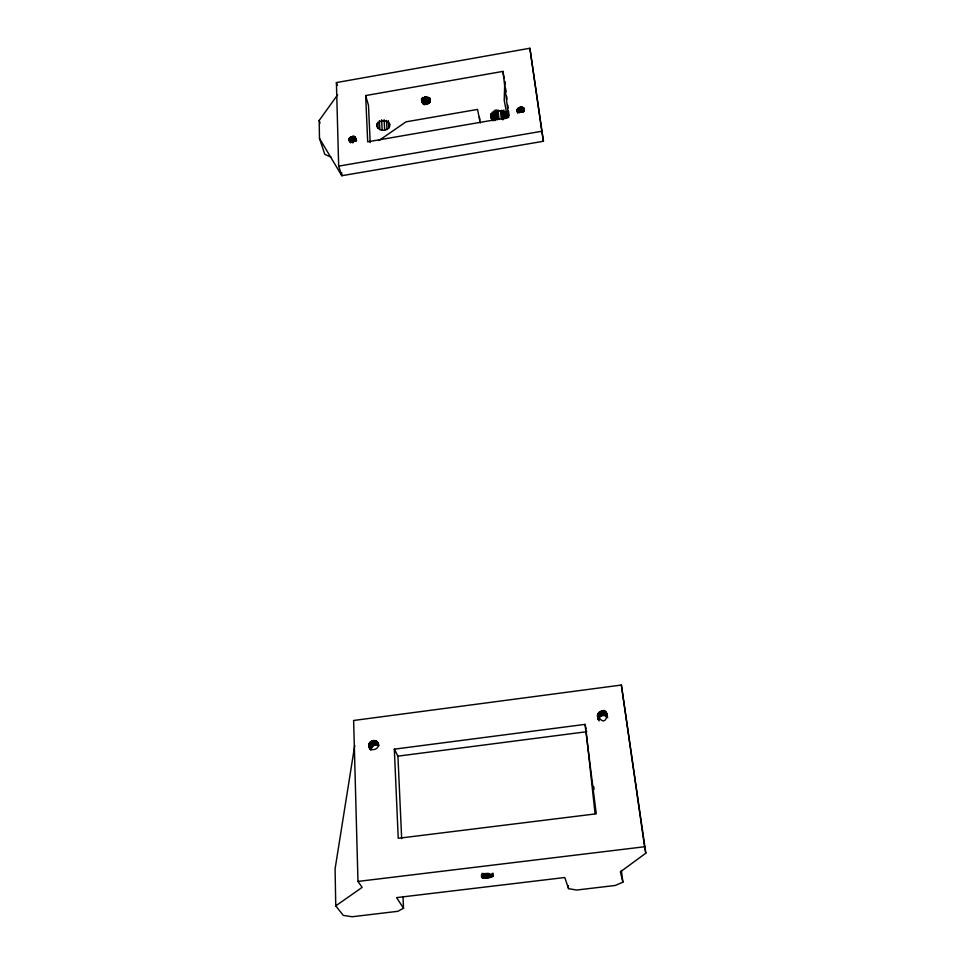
<?xml version="1.0" encoding="UTF-8"?>
<svg xmlns="http://www.w3.org/2000/svg" width="965" height="965" viewBox="0 0 965 965"><rect width="100%" height="100%" fill="white"/><g stroke="black" fill="none" stroke-linecap="round" stroke-linejoin="round"><path stroke-width="1.45" d="M517.083 109.877C517.276 113.822 524.465 112.76 524.381 109.117C522.765 104.775 514.478 108.237 517.517 112.784M371.091 749.962C370.886 746.042 375.988 743.147 379.112 745.655M368.775 745.752C368.244 740.071 378.051 738.322 378.377 744.498C378.919 750.191 369.076 751.952 368.775 745.752L370.512 748.9M348.763 139.213C355.566 149.31 359.04 128.755 348.763 139.213L349.487 141.541M430.221 101.566C422.718 87.417 417.23 112.989 430.221 101.566L429.98 98.575M354.734 745.475L335.084 868.886L335.748 905.858L343.287 915.387L352.092 916.75L397.857 911.31L403.515 908.234L402.984 896.545M505.443 112.314L506.022 118.08C509.448 105.716 484.068 110.951 492.946 120.806L491.993 112.555M597.456 715.294C611.147 698.045 608.396 733.943 597.456 715.294L598.445 719.745C598.71 715.222 605.477 713.786 607.709 717.671M493.139 876.039C481.788 867.475 474.08 884.073 493.139 876.039L492.91 873.144M388.75 128.068L389.679 124.425C387.616 119.286 378.847 119.564 377.001 124.738L377.038 126.62C378.919 131.107 385.626 131.349 388.75 128.068L388.34 120.589M330.959 157.114L324.819 154.364L319.487 138.429L319.186 120.444L337.654 94.763M335.748 905.858L362.14 887.39L357.967 881.431L353.624 720.481L621.364 685.041L645.814 853.193L620.399 871.841L622.92 882.179L615.188 885.472L576.6 890.044L568.542 888.632L564.79 877.511L396.591 897.619L403.515 908.234M378.968 140.516L405.988 121.843L477.506 109.419L480.353 122.941M341.707 172.735L341.791 175.714L338.667 166.125L336.411 82.58L529.881 48.25L543.452 141.264L341.791 175.714L319.487 138.429M502.91 71.398L508.7 117.428L367.689 141.807L365.663 95.571L502.91 71.398L504.249 78.563M338.667 166.125L541.811 131.276L529.881 48.25M585.019 724.377L596.261 813.809L398.231 838.308L394.323 749.166L585.019 724.377L586.069 728.768M394.323 749.166L397.93 756.15L586.768 731.699M357.967 881.431L644.584 846.751L645.814 853.193M368.895 746.633L370.632 749.793M369.197 747.465L370.355 749.564M369.076 743.943L371.392 748.152M368.835 744.835L371.151 749.045M370.065 742.314L372.381 746.536M369.498 743.086L371.815 747.308M370.777 741.639L373.081 745.873M372.478 740.734L374.77 744.956M371.585 741.108L373.889 745.342M373.407 740.517L375.699 744.751M375.252 740.625L377.532 744.859M374.348 740.493L376.627 744.715M377.472 742.049L378.606 744.16M376.845 741.422L378.545 744.594M376.097 740.951L378.377 745.173M319.186 120.444L320.066 123.11M349.692 137.742L351.139 142.398M349.258 138.2L350.717 142.856M348.944 138.707L350.03 142.193M351.489 136.728L353.286 142.543M350.826 136.994L352.635 142.808M350.223 137.332L351.67 141.988M354.179 136.644L355.603 141.3M353.552 136.523L354.987 141.18M336.411 82.58L337.268 85.366M352.876 136.487L354.312 141.143M352.177 136.56L353.624 141.216M355.53 137.561L356.555 140.818M355.18 137.175L356.254 140.673M354.722 136.873L355.796 140.359M365.663 95.571L368.485 105.342L370.174 142.555M598.662 718.672L599.144 720.891M597.625 714.389L598.602 718.853M597.48 716.211L598.216 719.552M598.505 712.749L599.47 717.224M597.986 713.533L598.951 717.996M599.977 711.543L600.942 716.018M599.181 712.086L600.146 716.549M600.869 711.157L601.822 715.632M601.822 710.94L602.775 715.427M603.764 711.048L604.705 715.523M602.799 710.903L603.74 715.391M604.681 711.362L605.61 715.837M606.78 713.195L607.468 716.549M606.213 712.46L607.142 716.935M605.501 711.832L606.43 716.307M507.506 117.646L504.213 100.36L504.779 81.422L505.153 84.389M519.025 107.658L519.882 112.471M518.422 107.996L519.291 112.808M517.916 108.406L518.555 112.012M517.505 108.876L518.157 112.483M517.228 109.371L517.879 112.977M521.112 107.151L521.956 111.964M520.388 107.224L521.245 112.037M519.689 107.392L520.545 112.205M523.573 107.827L524.2 111.433M523.066 107.513L523.706 111.132M522.475 107.296L523.319 112.109M521.812 107.175L522.656 111.988M523.971 108.201L524.393 110.613M541.811 131.276L543.452 141.264M621.364 685.041L644.584 846.751M621.351 870.43L622.92 882.179M505.708 88.84L506.082 91.808M506.649 96.247L507.023 99.214M507.771 105.149L508.145 108.104M508.519 111.072L509.074 115.523M593.668 786.451L594.042 789.406M506.058 112.941L506.48 116.355M504.948 111.711L505.793 118.586M503.887 109.974L504.9 118.225M502.946 110.854L503.959 119.105M505.648 112.338L506.275 117.489M501.655 110.215L502.825 119.841M500.389 110.77L501.39 119.021M497.916 109.901L499.074 119.527M496.48 110.046L497.626 119.672M495.093 109.95L496.239 119.576M493.935 111.011L495.069 120.649M492.886 111.88L493.851 120.13M491.462 114.437L492.102 119.95M491.004 114.823L491.475 118.948M490.642 113.737L491.113 117.875M568.216 885.701L568.542 888.632M586.057 730.614L595.055 813.688M479.4 117.018L479.726 119.998M426.072 96.753L426.832 104.22L426.241 96.729M429.594 97.694L429.956 102.194M492.488 873.566L492.729 876.449M429.184 98.273L429.546 102.773M491.861 873.952L492.102 876.847M428.52 97.284L429.003 103.279M491.028 874.206L491.269 877.209M427.869 97.718L428.339 103.701M490.051 874.519L490.292 877.523M427 96.536L427.592 104.027M488.833 873.265L489.183 877.776M487.639 873.446L488.001 877.957M425.348 96.826L425.939 104.317M486.42 873.554L486.782 878.053M424.516 96.79L425.095 104.268M485.214 873.578L485.564 878.09M423.828 98.116L424.286 104.099M484.068 873.518L484.418 878.029M423.092 97.827L423.551 103.822M483.007 873.385L483.356 877.897M422.441 97.441L422.899 103.424M482.114 873.349L482.452 877.692M422.031 98.442L422.368 102.941M481.487 874.519L481.716 877.414M421.753 99.383L421.982 102.386M421.512 98.78L421.741 101.771M425.625 96.802L426.072 104.292M389.522 123.315L389.703 126.306M386.495 120.468L386.989 129.431M384.118 119.744L384.685 130.203M381.621 119.805L382.176 130.263M379.378 120.637L379.836 129.612M377.737 122.35L378.039 128.333M376.893 123.629L377.038 126.62M397.93 756.15L401.669 838.633"/></g></svg>
